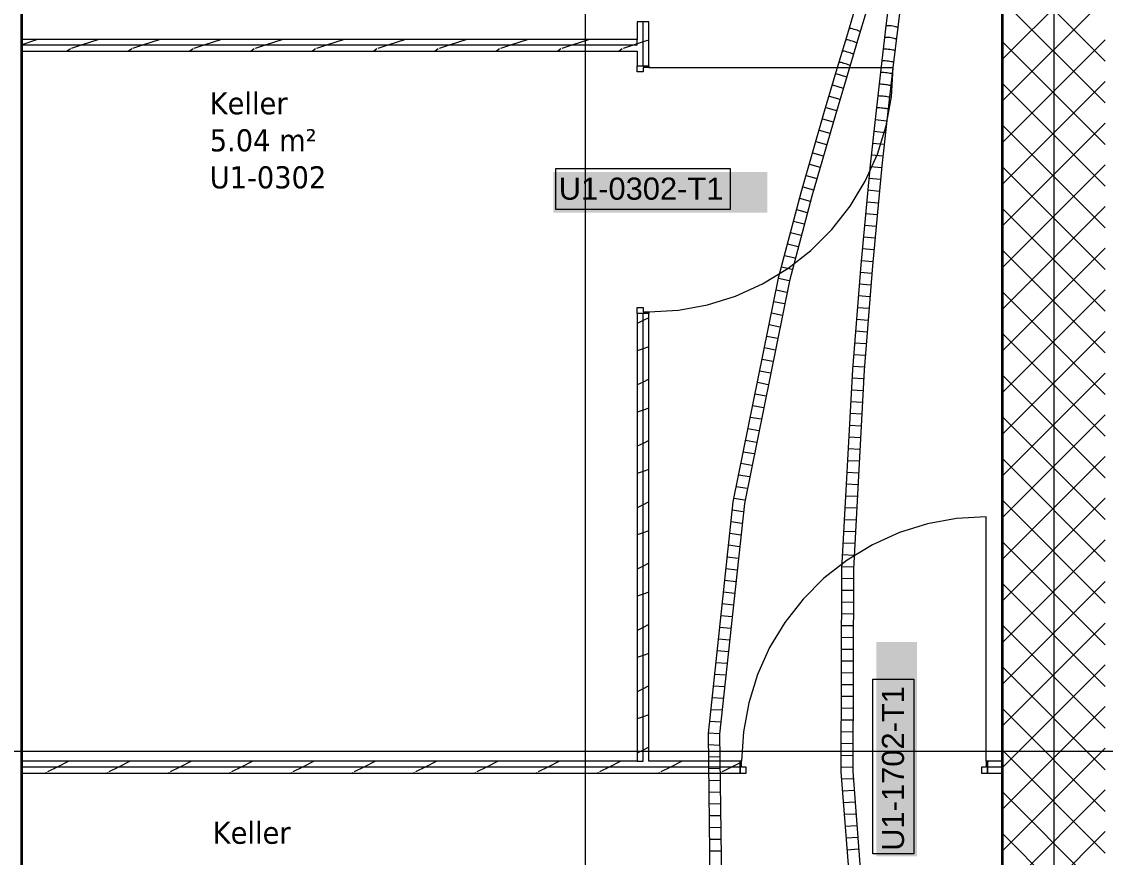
# Model space of a CAD drawing. Extents: x -882 to 613, y -179 to 707.
# Drawn here: x 249.8 to 323.4, y 353 to 409.7 of the extents above; entities that cross this region are included whole.
import ezdxf
from ezdxf.lldxf.tags import DXFTag

# ---------------------------------------------------------------- set-up
doc = ezdxf.new("R2010")
doc.units = 0
doc.layers.get('0').update_dxf_attribs({"lineweight": 13})
for name, color, linetype, lineweight in [('A-AREA-____-IDEN', 7, 'Continuous', 5), ('A-DOOR-____-IDEN', 7, 'Continuous', 5), ('A-DOOR-FRAM-MCUT', 7, 'Continuous', 9), ('A-DOOR-OPNG-OTLN', 7, 'Continuous', 9), ('A-WALL-____-MCUT', 7, 'Continuous', 35), ('A-WALL-____-PATT', 7, 'Continuous', 35), ('A-WALL-FNSH-MCUT', 7, 'Continuous', 35), ('S-GRID-____-OTLN', 7, 'Continuous', 5)]:
    doc.layers.add(name, color=color, linetype=linetype, lineweight=lineweight)
doc.layers.add('EL01_WAN_Röhre', color=7, linetype='Continuous', lineweight=13, true_color=0xff6666)
doc.styles.get("Standard").update_dxf_attribs({"font": 'arial.ttf'})
tags = doc.linetypes.add('_Rasterlinie_', pattern=[0.375, 0.2, -0.05, 0.075, -0.05]).pattern_tags.tags
tags[10:11] = [DXFTag(74, 4), DXFTag(75, 0), DXFTag(340, '0'), DXFTag(46, 1.0), DXFTag(50, 0.0), DXFTag(44, 0.0), DXFTag(45, 0.0)]
tags[8:9] = [DXFTag(74, 4), DXFTag(75, 0), DXFTag(340, '0'), DXFTag(46, 1.0), DXFTag(50, 0.0), DXFTag(44, 0.0), DXFTag(45, 0.0)]
tags[6:7] = [DXFTag(74, 4), DXFTag(75, 0), DXFTag(340, '0'), DXFTag(46, 1.0), DXFTag(50, 0.0), DXFTag(44, 0.0), DXFTag(45, 0.0)]
tags[4:5] = [DXFTag(74, 4), DXFTag(75, 0), DXFTag(340, '0'), DXFTag(46, 1.0), DXFTag(50, 0.0), DXFTag(44, 0.0), DXFTag(45, 0.0)]
tags = doc.linetypes.add('fein_strichliert', pattern=[4, 1, -2, 1]).pattern_tags.tags
tags[8:9] = [DXFTag(74, 4), DXFTag(75, 0), DXFTag(340, '0'), DXFTag(46, 0.0), DXFTag(50, 0.0), DXFTag(44, 0.0), DXFTag(45, 0.0)]
tags[6:7] = [DXFTag(74, 4), DXFTag(75, 0), DXFTag(340, '0'), DXFTag(46, 0.0), DXFTag(50, 0.0), DXFTag(44, 0.0), DXFTag(45, 0.0)]
tags[4:5] = [DXFTag(74, 4), DXFTag(75, 0), DXFTag(340, '0'), DXFTag(46, 0.0), DXFTag(50, 0.0), DXFTag(44, 0.0), DXFTag(45, 0.0)]

# ---------------------------------------------------------------- blocks, each defined once
blk = doc.blocks.new('Referenz-A0UJ2IESXE', base_point=(-902.382, -164.149))
at = {"layer": 'A-DOOR-____-IDEN', "color": 0, "linetype": 'Continuous', "ltscale": 0.13}
for p, q in [((286.067, 399.728), (297.907, 399.728)), ((286.067, 396.948), (286.067, 399.728)), ((297.907, 399.728), (297.907, 396.948)), ((297.907, 396.948), (286.067, 396.948)), ((307.596, 353.218), (307.597, 365.058)), ((307.597, 365.058), (310.377, 365.058)), ((310.377, 365.058), (310.376, 353.218)), ((310.376, 353.218), (307.596, 353.218))]:
    blk.add_line(p, q, dxfattribs=at)
at = {"layer": 'A-DOOR-____-IDEN', "color": 7, "linetype": 'Continuous', "ltscale": 0.13, "true_color": 0xffffff}
for points in [[(285.892, 396.726), (300.431, 396.726), (285.892, 399.485)], [(300.431, 396.726), (285.892, 399.485), (300.431, 399.485)], [(307.839, 353.043), (310.598, 353.043), (307.839, 367.582)], [(310.598, 353.043), (307.839, 367.582), (310.598, 367.582)]]:
    blk.add_solid(points, dxfattribs=at)
at = {"layer": 'A-DOOR-FRAM-MCUT', "color": 0, "linetype": 'Continuous', "ltscale": 0.13}
for p, q in [((291.588, 406.692), (292.388, 406.692)), ((291.588, 406.292), (291.588, 406.692)), ((291.988, 406.292), (291.588, 406.292)), ((291.988, 406.592), (291.988, 406.292)), ((292.388, 406.592), (291.988, 406.592)), ((292.388, 406.692), (292.388, 406.592)), ((291.588, 390.292), (291.988, 390.292)), ((291.588, 389.892), (291.588, 390.292)), ((291.988, 390.292), (291.988, 389.992)), ((292.388, 389.892), (291.588, 389.892)), ((291.988, 389.992), (292.388, 389.992)), ((292.388, 389.992), (292.388, 389.892)), ((298.688, 359.492), (298.588, 359.492)), ((298.588, 359.492), (298.588, 358.692)), ((298.688, 359.092), (298.688, 359.492)), ((315.388, 359.492), (315.288, 359.492)), ((315.288, 359.492), (315.288, 359.092)), ((315.388, 358.692), (315.388, 359.492)), ((298.588, 358.692), (298.988, 358.692)), ((298.988, 359.092), (298.688, 359.092)), ((298.988, 358.692), (298.988, 359.092)), ((315.288, 359.092), (314.988, 359.092)), ((314.988, 359.092), (314.988, 358.692)), ((314.988, 358.692), (315.388, 358.692))]:
    blk.add_line(p, q, dxfattribs=at)
at = {"layer": 'A-DOOR-OPNG-OTLN', "color": 0, "linetype": 'Continuous', "ltscale": 0.13}
for p, q in [((292.388, 406.592), (308.988, 406.592)), ((308.867, 404.591), (308.988, 406.592)), ((308.505, 402.619), (308.867, 404.591)), ((307.909, 400.706), (308.505, 402.619)), ((307.086, 398.878), (307.909, 400.706)), ((306.049, 397.162), (307.086, 398.878)), ((304.813, 395.584), (306.049, 397.162)), ((303.396, 394.167), (304.813, 395.584)), ((301.818, 392.93), (303.396, 394.167)), ((300.102, 391.893), (301.818, 392.93)), ((298.274, 391.071), (300.102, 391.893)), ((296.36, 390.474), (298.274, 391.071)), ((292.388, 389.992), (294.389, 390.113)), ((294.389, 390.113), (296.36, 390.474)), ((311.315, 375.61), (309.401, 375.013)), ((313.287, 375.971), (311.315, 375.61)), ((315.288, 376.092), (313.287, 375.971)), ((315.288, 359.492), (315.288, 376.092)), ((309.401, 375.013), (307.573, 374.191)), ((307.573, 374.191), (305.858, 373.154)), ((305.858, 373.154), (304.28, 371.917)), ((304.28, 371.917), (302.862, 370.5)), ((302.862, 370.5), (301.626, 368.922)), ((301.626, 368.922), (300.589, 367.206)), ((300.589, 367.206), (299.766, 365.378)), ((299.766, 365.378), (299.17, 363.465)), ((299.17, 363.465), (298.809, 361.493)), ((298.809, 361.493), (298.688, 359.492))]:
    blk.add_line(p, q, dxfattribs=at)
at = {"layer": 'A-WALL-____-MCUT', "color": 0, "linetype": 'Continuous', "ltscale": 0.35}
for p, q in [((249.788, 327.692), (249.788, 446.892)), ((316.388, 431.392), (316.388, 327.692))]:
    blk.add_line(p, q, dxfattribs=at)
at = {"layer": 'A-WALL-____-MCUT', "color": 0, "linetype": 'Continuous', "lineweight": 9, "ltscale": 0.13}
for p, q in [((291.988, 406.692), (291.988, 409.692)), ((291.588, 408.092), (291.588, 408.492)), ((291.588, 408.092), (249.788, 408.092)), ((291.988, 359.492), (291.988, 389.892)), ((291.588, 359.492), (291.988, 359.492)), ((298.588, 359.092), (249.788, 359.092)), ((316.388, 359.092), (315.388, 359.092))]:
    blk.add_line(p, q, dxfattribs=at)
at = {"layer": 'A-WALL-____-PATT', "color": 0, "linetype": 'Continuous', "lineweight": 9, "ltscale": 0.13}
for p, q in [((316.388, 407.127), (323.388, 414.127)), ((323.388, 407.006), (316.388, 414.006)), ((316.388, 404.298), (323.388, 411.298)), ((323.388, 404.178), (316.388, 411.178)), ((250.873, 408.492), (249.788, 408.13)), ((255.038, 408.492), (253.838, 408.092)), ((259.202, 408.492), (258.002, 408.092)), ((263.367, 408.492), (262.167, 408.092)), ((267.532, 408.492), (266.332, 408.092)), ((271.696, 408.492), (270.496, 408.092)), ((275.861, 408.492), (274.661, 408.092)), ((280.026, 408.492), (278.826, 408.092)), ((284.191, 408.492), (282.991, 408.092)), ((288.355, 408.492), (287.155, 408.092)), ((253.093, 407.848), (252.886, 407.692)), ((253.838, 408.092), (253.151, 407.863)), ((257.259, 407.848), (257.051, 407.692)), ((258.002, 408.092), (257.316, 407.863)), ((261.424, 407.848), (261.216, 407.692)), ((262.167, 408.092), (261.481, 407.863)), ((265.589, 407.848), (265.381, 407.692)), ((266.332, 408.092), (265.646, 407.864)), ((269.755, 407.848), (269.546, 407.692)), ((270.496, 408.092), (269.812, 407.864)), ((273.92, 407.849), (273.711, 407.692)), ((274.661, 408.092), (273.977, 407.864)), ((278.085, 407.849), (277.876, 407.692)), ((278.826, 408.092), (278.142, 407.864)), ((282.251, 407.849), (282.041, 407.692)), ((282.991, 408.092), (282.307, 407.864)), ((286.416, 407.849), (286.206, 407.692)), ((287.155, 408.092), (286.472, 407.864)), ((290.581, 407.85), (290.371, 407.692)), ((291.32, 408.092), (290.637, 407.864)), ((291.588, 408.181), (291.32, 408.092)), ((291.988, 408.315), (291.588, 408.181)), ((292.388, 408.448), (291.988, 408.315)), ((316.388, 401.47), (323.388, 408.47)), ((323.388, 401.35), (316.388, 408.35)), ((316.388, 398.641), (323.388, 405.641)), ((323.388, 398.521), (316.388, 405.521)), ((316.388, 395.813), (323.388, 402.813)), ((323.388, 395.693), (316.388, 402.693)), ((316.388, 392.985), (323.388, 399.985)), ((323.388, 392.864), (316.388, 399.864)), ((316.388, 390.156), (323.388, 397.156)), ((323.388, 390.036), (316.388, 397.036)), ((316.388, 387.328), (323.388, 394.328)), ((323.388, 387.207), (316.388, 394.207)), ((316.388, 384.499), (323.388, 391.499)), ((323.388, 384.379), (316.388, 391.379)), ((291.988, 389.401), (291.588, 389.201)), ((292.388, 389.601), (291.988, 389.401)), ((316.388, 381.671), (323.388, 388.671)), ((323.388, 381.551), (316.388, 388.551)), ((291.988, 387.491), (291.588, 387.358)), ((292.388, 387.624), (291.988, 387.491)), ((316.388, 378.842), (323.388, 385.842)), ((323.388, 378.722), (316.388, 385.722)), ((291.988, 385.236), (291.588, 385.036)), ((292.388, 385.436), (291.988, 385.236)), ((292.388, 383.46), (291.988, 383.326)), ((291.988, 383.326), (291.588, 383.193)), ((316.388, 376.014), (323.388, 383.014)), ((323.388, 375.894), (316.388, 382.894)), ((292.388, 381.271), (291.988, 381.071)), ((291.988, 381.071), (291.588, 380.871)), ((316.388, 373.186), (323.388, 380.186)), ((323.388, 373.065), (316.388, 380.065)), ((291.988, 379.162), (291.588, 379.028)), ((292.388, 379.295), (291.988, 379.162)), ((291.988, 376.906), (291.588, 376.706)), ((292.388, 377.106), (291.988, 376.906)), ((316.388, 370.357), (323.388, 377.357)), ((323.388, 370.237), (316.388, 377.237)), ((291.988, 374.997), (291.588, 374.863)), ((292.388, 375.13), (291.988, 374.997)), ((316.388, 367.529), (323.388, 374.529)), ((323.388, 367.408), (316.388, 374.408)), ((291.988, 372.741), (291.588, 372.541)), ((292.388, 372.941), (291.988, 372.741)), ((316.388, 364.7), (323.388, 371.7)), ((292.388, 370.965), (291.988, 370.832)), ((323.388, 364.58), (316.388, 371.58)), ((291.988, 370.832), (291.588, 370.699)), ((292.388, 368.776), (291.988, 368.576)), ((316.388, 361.872), (323.388, 368.872)), ((323.388, 361.752), (316.388, 368.752)), ((291.988, 368.576), (291.588, 368.376)), ((291.988, 366.667), (291.588, 366.534)), ((292.388, 366.801), (291.988, 366.667)), ((316.388, 359.043), (323.388, 366.043)), ((323.388, 358.923), (316.388, 365.923)), ((291.988, 364.411), (291.588, 364.211)), ((292.388, 364.611), (291.988, 364.411)), ((316.388, 356.215), (323.388, 363.215)), ((323.388, 356.095), (316.388, 363.095)), ((291.988, 362.503), (291.588, 362.369)), ((292.388, 362.636), (291.988, 362.503)), ((291.988, 360.246), (291.588, 360.046)), ((292.388, 360.446), (291.988, 360.246)), ((316.388, 353.387), (323.388, 360.387)), ((323.388, 353.266), (316.388, 360.266)), ((252.995, 359.492), (252.195, 359.092)), ((257.16, 359.492), (256.36, 359.092)), ((261.324, 359.492), (260.524, 359.092)), ((265.489, 359.492), (264.689, 359.092)), ((269.654, 359.492), (268.854, 359.092)), ((273.819, 359.492), (273.019, 359.092)), ((277.984, 359.492), (277.184, 359.092)), ((282.149, 359.492), (281.349, 359.092)), ((286.314, 359.492), (285.514, 359.092)), ((290.479, 359.492), (289.679, 359.092)), ((294.644, 359.492), (293.844, 359.092)), ((298.588, 359.382), (298.009, 359.092)), ((315.468, 359.492), (315.388, 359.452)), ((251.487, 358.72), (251.403, 358.692)), ((252.195, 359.092), (251.547, 358.768)), ((255.652, 358.72), (255.568, 358.692)), ((256.36, 359.092), (255.712, 358.768)), ((259.818, 358.72), (259.732, 358.692)), ((260.524, 359.092), (259.877, 358.768)), ((263.983, 358.721), (263.897, 358.692)), ((264.689, 359.092), (264.042, 358.768)), ((268.148, 358.721), (268.062, 358.692)), ((268.854, 359.092), (268.207, 358.768)), ((272.313, 358.721), (272.226, 358.692)), ((273.019, 359.092), (272.372, 358.768)), ((276.478, 358.721), (276.391, 358.692)), ((277.184, 359.092), (276.537, 358.768)), ((280.643, 358.721), (280.556, 358.692)), ((281.349, 359.092), (280.702, 358.768)), ((284.808, 358.721), (284.72, 358.692)), ((285.514, 359.092), (284.867, 358.768)), ((288.973, 358.721), (288.885, 358.692)), ((289.679, 359.092), (289.032, 358.768)), ((293.138, 358.721), (293.05, 358.692)), ((293.844, 359.092), (293.197, 358.768)), ((297.303, 358.722), (297.215, 358.692)), ((298.009, 359.092), (297.361, 358.768)), ((316.388, 350.558), (323.388, 357.558)), ((323.388, 350.438), (316.388, 357.438)), ((316.388, 347.73), (323.388, 354.73)), ((323.388, 347.609), (316.388, 354.609))]:
    blk.add_line(p, q, dxfattribs=at)
at = {"layer": 'A-WALL-FNSH-MCUT', "color": 0, "linetype": 'Continuous', "lineweight": 9, "ltscale": 0.13}
for p, q in [((291.588, 409.692), (291.588, 408.492)), ((292.388, 409.692), (291.588, 409.692)), ((292.388, 406.692), (292.388, 409.692)), ((291.588, 408.492), (249.788, 408.492)), ((249.788, 407.692), (291.588, 407.692)), ((291.588, 407.692), (291.588, 406.692)), ((291.588, 406.692), (292.388, 406.692)), ((291.588, 389.892), (291.588, 359.492)), ((292.388, 389.892), (291.588, 389.892)), ((292.388, 359.492), (292.388, 389.892)), ((291.588, 359.492), (249.788, 359.492)), ((298.588, 359.492), (292.388, 359.492)), ((298.588, 358.692), (298.588, 359.492)), ((316.388, 359.492), (315.388, 359.492)), ((315.388, 359.492), (315.388, 358.692)), ((249.788, 358.692), (298.588, 358.692)), ((315.388, 358.692), (316.388, 358.692))]:
    blk.add_line(p, q, dxfattribs=at)
at = {"layer": 'S-GRID-____-OTLN', "color": 0, "linetype": '_Rasterlinie_', "ltscale": 0.13}
for p, q in [((319.888, 680.292), (319.888, 273.684)), ((288.088, -116.808), (288.088, 660.292)), ((89.488, 360.192), (391.796, 360.192))]:
    blk.add_line(p, q, dxfattribs=at)
at = {"layer": 'A-AREA-____-IDEN', "color": 0, "linetype": 'Continuous', "ltscale": 0.13, "char_height": 1.5, "attachment_point": 1}
for s, insert in [('{\\W0.9;\\fVerdana;Keller}', (262.561, 404.906)), ('{\\W0.9;\\fVerdana;5.04 m²}', (262.561, 402.392)), ('{\\W0.9;\\fVerdana;U1-0302}', (262.561, 399.879)), ('{\\W0.9;\\fVerdana;Keller}', (262.766, 355.397))]:
    blk.add_mtext(s, dxfattribs=dict(at, insert=insert))
at = {"layer": 'A-DOOR-____-IDEN', "color": 0, "linetype": 'Continuous', "ltscale": 0.13, "insert": (286.267, 399.11), "char_height": 1.5, "attachment_point": 1}
blk.add_mtext('{\\fArial;U1-0302-T1}', dxfattribs=at)
at = {"layer": 'A-DOOR-____-IDEN', "color": 0, "linetype": 'Continuous', "ltscale": 0.13, "insert": (308.214, 353.418), "char_height": 1.5, "attachment_point": 1, "rotation": 90}
blk.add_mtext('{\\fArial;U1-1702-T1}', dxfattribs=at)
blk = doc.blocks.new('Flexrohr-A0UJ2IHCXE', base_point=(305.432, 312.353))
at = {"color": 0, "linetype": 'ByBlock', "lineweight": -2, "ltscale": 0.13}
for p, q in [((308.903, 412.64), (308.514, 409.595)), ((309.697, 412.545), (309.307, 409.502)), ((308.514, 409.595), (308.136, 406.47)), ((308.566, 409.41), (308.514, 409.402)), ((308.641, 409.413), (308.566, 409.41)), ((308.734, 409.41), (308.641, 409.413)), ((308.839, 409.402), (308.734, 409.41)), ((308.946, 409.389), (308.839, 409.402)), ((309.307, 409.502), (308.93, 406.38)), ((309.049, 409.371), (308.946, 409.389)), ((309.14, 409.351), (309.049, 409.371)), ((309.212, 409.33), (309.14, 409.351)), ((309.26, 409.309), (309.212, 409.33)), ((308.47, 408.618), (308.419, 408.611)), ((308.545, 408.62), (308.47, 408.618)), ((308.638, 408.617), (308.545, 408.62)), ((308.742, 408.608), (308.638, 408.617)), ((308.85, 408.595), (308.742, 408.608)), ((308.953, 408.578), (308.85, 408.595)), ((309.044, 408.559), (308.953, 408.578)), ((309.117, 408.539), (309.044, 408.559)), ((309.165, 408.52), (309.117, 408.539)), ((308.374, 407.826), (308.323, 407.82)), ((308.449, 407.827), (308.374, 407.826)), ((308.542, 407.823), (308.449, 407.827)), ((308.646, 407.814), (308.542, 407.823)), ((308.754, 407.801), (308.646, 407.814)), ((308.857, 407.785), (308.754, 407.801)), ((308.948, 407.767), (308.857, 407.785)), ((309.021, 407.748), (308.948, 407.767)), ((309.069, 407.731), (309.021, 407.748)), ((308.278, 407.034), (308.227, 407.03)), ((308.353, 407.034), (308.278, 407.034)), ((308.446, 407.029), (308.353, 407.034)), ((308.55, 407.02), (308.446, 407.029)), ((308.658, 407.007), (308.55, 407.02)), ((308.136, 406.47), (307.771, 403.267)), ((308.93, 406.38), (308.566, 403.181)), ((308.761, 406.992), (308.658, 407.007)), ((308.852, 406.975), (308.761, 406.992)), ((308.925, 406.958), (308.852, 406.975)), ((308.974, 406.941), (308.925, 406.958)), ((308.184, 406.241), (308.133, 406.238)), ((308.259, 406.24), (308.184, 406.241)), ((308.352, 406.234), (308.259, 406.24)), ((308.456, 406.225), (308.352, 406.234)), ((308.563, 406.212), (308.456, 406.225)), ((308.667, 406.198), (308.563, 406.212)), ((308.758, 406.182), (308.667, 406.198)), ((308.831, 406.166), (308.758, 406.182)), ((308.88, 406.151), (308.831, 406.166)), ((308.094, 405.445), (308.043, 405.443)), ((308.168, 405.443), (308.094, 405.445)), ((308.261, 405.437), (308.168, 405.443)), ((308.365, 405.427), (308.261, 405.437)), ((308.472, 405.415), (308.365, 405.427)), ((308.576, 405.401), (308.472, 405.415)), ((308.667, 405.386), (308.576, 405.401)), ((308.74, 405.371), (308.667, 405.386)), ((308.79, 405.357), (308.74, 405.371)), ((308.003, 404.649), (307.952, 404.648)), ((308.077, 404.646), (308.003, 404.649)), ((308.17, 404.639), (308.077, 404.646)), ((308.274, 404.63), (308.17, 404.639)), ((308.382, 404.618), (308.274, 404.63)), ((308.485, 404.604), (308.382, 404.618)), ((308.577, 404.589), (308.485, 404.604)), ((308.65, 404.576), (308.577, 404.589)), ((308.699, 404.563), (308.65, 404.576)), ((307.912, 403.853), (307.862, 403.853)), ((307.987, 403.849), (307.912, 403.853)), ((308.079, 403.842), (307.987, 403.849)), ((308.183, 403.832), (308.079, 403.842)), ((308.291, 403.82), (308.183, 403.832)), ((308.394, 403.807), (308.291, 403.82)), ((308.486, 403.793), (308.394, 403.807)), ((308.559, 403.781), (308.486, 403.793)), ((308.609, 403.769), (308.559, 403.781)), ((307.771, 403.267), (307.421, 399.984)), ((307.772, 403.05), (308.519, 402.969)), ((308.566, 403.181), (308.217, 399.906)), ((307.687, 402.254), (308.435, 402.174)), ((307.602, 401.458), (308.35, 401.38)), ((307.517, 400.662), (308.266, 400.586)), ((307.421, 399.984), (306.775, 393.193)), ((307.434, 399.866), (308.182, 399.792)), ((308.217, 399.906), (307.571, 393.122)), ((307.358, 399.069), (308.106, 398.996)), ((307.282, 398.272), (308.031, 398.2)), ((307.206, 397.475), (307.955, 397.404)), ((307.13, 396.678), (307.879, 396.608)), ((307.054, 395.881), (307.803, 395.813)), ((306.979, 395.085), (307.727, 395.017)), ((306.903, 394.288), (307.652, 394.221)), ((306.775, 393.193), (306.208, 386.093)), ((306.827, 393.491), (307.576, 393.425)), ((307.571, 393.122), (307.006, 386.042)), ((306.758, 392.693), (307.508, 392.629)), ((306.695, 391.895), (307.444, 391.833)), ((306.631, 391.097), (307.381, 391.037)), ((306.567, 390.299), (307.317, 390.241)), ((306.504, 389.501), (307.254, 389.445)), ((306.44, 388.703), (307.19, 388.649)), ((306.377, 387.905), (307.127, 387.853)), ((306.313, 387.107), (307.063, 387.057)), ((306.208, 386.093), (305.479, 372.546)), ((306.249, 386.309), (307, 386.261)), ((307.006, 386.042), (306.277, 372.523)), ((306.201, 385.51), (306.951, 385.464)), ((306.157, 384.71), (306.908, 384.666)), ((306.114, 383.911), (306.865, 383.868)), ((306.071, 383.111), (306.822, 383.07)), ((306.028, 382.312), (306.779, 382.272)), ((305.985, 381.513), (306.736, 381.474)), ((305.942, 380.713), (306.693, 380.676)), ((305.899, 379.914), (306.65, 379.878)), ((305.856, 379.114), (306.607, 379.08)), ((305.813, 378.315), (306.564, 378.282)), ((305.77, 377.515), (306.521, 377.484)), ((305.727, 376.716), (306.478, 376.687)), ((305.684, 375.916), (306.435, 375.889)), ((305.641, 375.117), (306.392, 375.091)), ((305.598, 374.317), (306.349, 374.293)), ((305.555, 373.518), (306.306, 373.495)), ((305.479, 372.546), (305.432, 358.775)), ((305.512, 372.719), (306.263, 372.697)), ((306.277, 372.523), (306.231, 358.803)), ((305.5, 371.918), (306.252, 371.898)), ((305.497, 371.116), (306.249, 371.1)), ((305.495, 370.315), (306.246, 370.301)), ((305.492, 369.514), (306.244, 369.503)), ((305.489, 368.712), (306.241, 368.704)), ((305.486, 367.911), (306.238, 367.906)), ((305.484, 367.109), (306.236, 367.107)), ((305.481, 366.308), (306.233, 366.308)), ((305.478, 365.507), (306.23, 365.51)), ((305.476, 364.705), (306.228, 364.711)), ((305.473, 363.904), (306.225, 363.913)), ((305.47, 363.102), (306.222, 363.114)), ((305.468, 362.301), (306.22, 362.316)), ((305.465, 361.5), (306.217, 361.517)), ((305.462, 360.698), (306.214, 360.718)), ((305.46, 359.897), (306.211, 359.92)), ((305.432, 358.775), (306.443, 345.548)), ((305.457, 359.096), (306.209, 359.121)), ((306.231, 358.803), (307.234, 345.657)), ((305.493, 358.295), (306.244, 358.325)), ((305.554, 357.495), (306.305, 357.529)), ((305.615, 356.695), (306.366, 356.734)), ((305.676, 355.895), (306.426, 355.938)), ((305.737, 355.095), (306.487, 355.143)), ((305.798, 354.295), (306.548, 354.348)), ((305.859, 353.495), (306.609, 353.552))]:
    blk.add_line(p, q, dxfattribs=at)
blk = doc.blocks.new('Flexrohr-A0UJ2IN4XE', base_point=(296.403, 307.359))
at = {"color": 0, "linetype": 'ByBlock', "lineweight": -2, "ltscale": 0.13}
for p, q in [((306.379, 410.567), (305.872, 408.866)), ((307.142, 410.357), (306.633, 408.649)), ((306.055, 409.233), (306.004, 409.239)), ((306.128, 409.219), (306.055, 409.233)), ((306.218, 409.197), (306.128, 409.219)), ((305.872, 408.866), (305.092, 406.261)), ((306.633, 408.649), (305.851, 406.04)), ((306.319, 409.17), (306.218, 409.197)), ((306.423, 409.139), (306.319, 409.17)), ((306.522, 409.107), (306.423, 409.139)), ((306.61, 409.075), (306.522, 409.107)), ((306.679, 409.047), (306.61, 409.075)), ((306.725, 409.025), (306.679, 409.047)), ((305.826, 408.467), (305.775, 408.474)), ((305.899, 408.451), (305.826, 408.467)), ((305.989, 408.429), (305.899, 408.451)), ((306.089, 408.401), (305.989, 408.429)), ((306.193, 408.37), (306.089, 408.401)), ((306.292, 408.338), (306.193, 408.37)), ((306.38, 408.307), (306.292, 408.338)), ((306.45, 408.28), (306.38, 408.307)), ((306.496, 408.259), (306.45, 408.28)), ((305.596, 407.699), (305.546, 407.708)), ((305.668, 407.683), (305.596, 407.699)), ((305.758, 407.66), (305.668, 407.683)), ((305.859, 407.632), (305.758, 407.66)), ((305.963, 407.601), (305.859, 407.632)), ((306.062, 407.569), (305.963, 407.601)), ((306.15, 407.539), (306.062, 407.569)), ((306.22, 407.513), (306.15, 407.539)), ((306.266, 407.493), (306.22, 407.513)), ((305.366, 406.932), (305.316, 406.942)), ((305.438, 406.915), (305.366, 406.932)), ((305.528, 406.891), (305.438, 406.915)), ((305.629, 406.863), (305.528, 406.891)), ((305.732, 406.832), (305.629, 406.863)), ((305.832, 406.801), (305.732, 406.832)), ((305.92, 406.771), (305.832, 406.801)), ((305.99, 406.746), (305.92, 406.771)), ((306.037, 406.726), (305.99, 406.746)), ((305.092, 406.261), (304.296, 403.593)), ((305.851, 406.04), (305.055, 403.372)), ((305.085, 406.17), (305.805, 405.954)), ((304.856, 405.403), (305.577, 405.189)), ((304.627, 404.636), (305.349, 404.423)), ((304.296, 403.593), (302.701, 398.068)), ((305.055, 403.372), (303.463, 397.855)), ((304.398, 403.869), (305.12, 403.657)), ((304.174, 403.1), (304.896, 402.89)), ((303.952, 402.331), (304.674, 402.122)), ((303.73, 401.562), (304.453, 401.355)), ((303.508, 400.792), (304.231, 400.587)), ((303.285, 400.023), (304.009, 399.819)), ((303.063, 399.254), (303.788, 399.051)), ((302.841, 398.484), (303.566, 398.283)), ((302.701, 398.068), (301.169, 392.279)), ((303.463, 397.855), (301.941, 392.108)), ((302.627, 397.712), (303.352, 397.514)), ((302.421, 396.937), (303.148, 396.744)), ((302.216, 396.161), (302.944, 395.973)), ((302.011, 395.385), (302.74, 395.203)), ((301.806, 394.61), (302.536, 394.432)), ((301.6, 393.834), (302.332, 393.662)), ((301.395, 393.058), (302.128, 392.891)), ((301.169, 392.279), (298.088, 377.105)), ((301.941, 392.108), (298.87, 376.986)), ((301.19, 392.282), (301.924, 392.121)), ((301.03, 391.497), (301.765, 391.338)), ((300.871, 390.712), (301.606, 390.555)), ((300.711, 389.927), (301.447, 389.773)), ((300.552, 389.142), (301.288, 388.99)), ((300.392, 388.357), (301.129, 388.207)), ((300.233, 387.571), (300.97, 387.424)), ((300.073, 386.786), (300.811, 386.641)), ((299.914, 386.001), (300.652, 385.859)), ((299.755, 385.216), (300.494, 385.076)), ((299.595, 384.43), (300.335, 384.293)), ((299.436, 383.645), (300.176, 383.51)), ((299.276, 382.86), (300.017, 382.727)), ((299.117, 382.075), (299.858, 381.945)), ((298.958, 381.29), (299.699, 381.162)), ((298.798, 380.504), (299.54, 380.379)), ((298.639, 379.719), (299.381, 379.596)), ((298.479, 378.934), (299.222, 378.814)), ((298.32, 378.149), (299.063, 378.031)), ((298.088, 377.105), (296.403, 361.378)), ((298.87, 376.986), (297.194, 361.343)), ((298.161, 377.363), (298.904, 377.248)), ((298.051, 376.57), (298.794, 376.458)), ((297.965, 375.773), (298.709, 375.665)), ((297.88, 374.976), (298.624, 374.872)), ((297.794, 374.179), (298.539, 374.079)), ((297.709, 373.382), (298.455, 373.286)), ((297.623, 372.585), (298.37, 372.493)), ((297.538, 371.788), (298.285, 371.7)), ((297.452, 370.991), (298.2, 370.907)), ((297.367, 370.194), (298.115, 370.113)), ((297.282, 369.397), (298.03, 369.32)), ((297.196, 368.6), (297.945, 368.527)), ((297.111, 367.803), (297.86, 367.734)), ((297.025, 367.006), (297.775, 366.941)), ((296.94, 366.208), (297.689, 366.148)), ((296.855, 365.411), (297.604, 365.355)), ((296.769, 364.614), (297.519, 364.562)), ((296.684, 363.817), (297.434, 363.769)), ((296.599, 363.02), (297.349, 362.976)), ((296.513, 362.223), (297.264, 362.182)), ((296.403, 361.378), (296.585, 346.102)), ((296.428, 361.426), (297.179, 361.389)), ((297.194, 361.343), (297.375, 346.145)), ((296.432, 360.625), (297.183, 360.592)), ((296.441, 359.823), (297.193, 359.795)), ((296.451, 359.022), (297.202, 358.997)), ((296.46, 358.221), (297.212, 358.2)), ((296.47, 357.419), (297.221, 357.402)), ((296.479, 356.618), (297.231, 356.604)), ((296.489, 355.816), (297.241, 355.807)), ((296.498, 355.015), (297.25, 355.009)), ((296.508, 354.214), (297.26, 354.212)), ((296.517, 353.412), (297.269, 353.414))]:
    blk.add_line(p, q, dxfattribs=at)

msp = doc.modelspace()

# ---------------------------------------------------------------- block references
at = {"color": 9, "lineweight": 25, "ltscale": 0.25, "true_color": 0xc0c0c0}
msp.add_blockref('Referenz-A0UJ2IESXE', (-902.382, -164.149), dxfattribs=at)
at = {"layer": 'EL01_WAN_Röhre', "color": 24, "linetype": 'fein_strichliert', "ltscale": 0.13, "true_color": 0x993300}
for name, p in [('Flexrohr-A0UJ2IN4XE', (296.403, 307.359)), ('Flexrohr-A0UJ2IHCXE', (305.432, 312.353))]:
    msp.add_blockref(name, p, dxfattribs=at)

doc.saveas('drawing.dxf')
